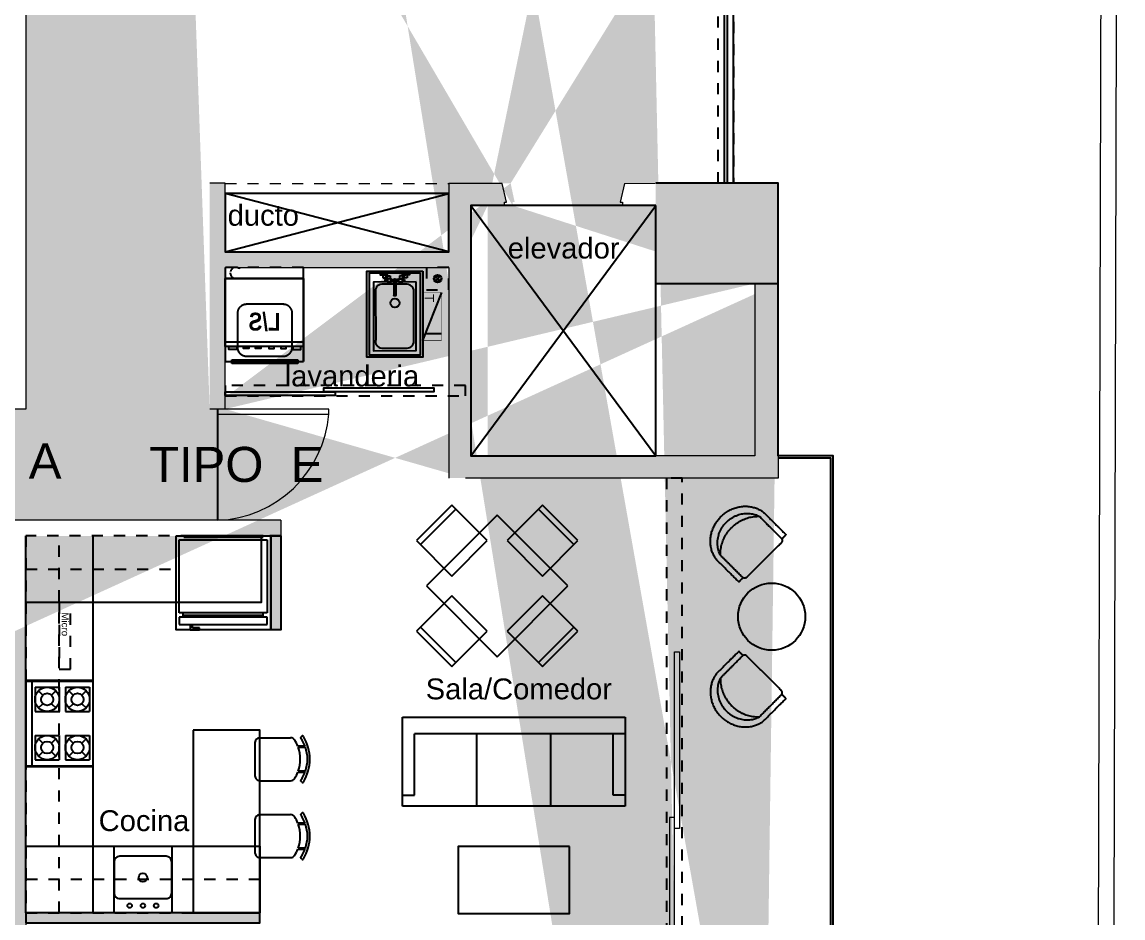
# Model space of a CAD drawing. Header units: metres. Extents: x -598 to 357, y -242 to 574.
# Drawn here: x -199.47 to -189.58, y 285.27 to 293.33 of the extents above; entities that cross this region are included whole.
import ezdxf

# ---------------------------------------------------------------- set-up
doc = ezdxf.new("R2010")
doc.units = ezdxf.units.M
for name, pattern in [('APTOS_SPZ_MCH_N2 MUNI$0$HIDDEN2', [0.1875, 0.125, -0.0625]), ('xref_Nivel PB$0$xref_Nivel PB$0$HIDDEN2', [0.1875, 0.125, -0.0625]), ('xref_Nivel TIPICO$0$HIDDEN2', [0.1875, 0.125, -0.0625])]:
    doc.linetypes.add(name, pattern=pattern)
for name, color, linetype in [('APTOS_SPZ_MCH_N2 MUNI$0$Dintel Puertas', 8, 'Continuous'), ('APTOS_SPZ_MCH_N2 MUNI$0$DUCTOS', 1, 'Continuous'), ('APTOS_SPZ_MCH_N2 MUNI$0$Muebles', 1, 'Continuous'), ('APTOS_SPZ_MCH_N2 MUNI$0$PUERTAS', 8, 'Continuous'), ('T-texto', 8, 'Continuous'), ('xref_Nivel PB$0$B-baranda', 2, 'Continuous'), ('xref_Nivel PB$0$D-dintel mamposteria', 1, 'Continuous'), ('xref_Nivel PB$0$V-vidrio', 1, 'Continuous'), ('xref_Nivel TIPICO$0$C-cocinas', 1, 'Continuous'), ('xref_Nivel TIPICO$0$D-dintel mamposteria', 1, 'Continuous'), ('xref_Nivel TIPICO$0$H-hatch mamposteria', 8, 'Continuous'), ('xref_Nivel TIPICO$0$H-hatch tablayeso', 9, 'Continuous'), ('xref_Nivel TIPICO$0$M-lavadora secadora', 1, 'Continuous'), ('xref_Nivel TIPICO$0$M-lavatrastos', 1, 'Continuous'), ('xref_Nivel TIPICO$0$M-muebles', 1, 'Continuous'), ('xref_Nivel TIPICO$0$M-muro tablayeso', 4, 'Continuous'), ('xref_Nivel TIPICO$0$M-pila', 1, 'Continuous'), ('xref_Nivel TIPICO$0$M-refri', 1, 'Continuous'), ('xref_Nivel TIPICO$0$R-reposadera', 1, 'Continuous'), ('xref_Nivel TIPICO$0$T-tablero electrico', 42, 'Continuous')]:
    doc.layers.add(name, color=color, linetype=linetype)
for name, color, linetype, lineweight in [('Muro Mamspoteria', 5, 'Continuous', 9), ('xref_Nivel TIPICO$0$D-dintel tablayeso', 8, 'Continuous', 18), ('xref_Nivel TIPICO$0$P-puerta', 1, 'Continuous', 18)]:
    doc.layers.add(name, color=color, linetype=linetype, lineweight=lineweight)
doc.styles.get("Standard").update_dxf_attribs({"font": 'arial.ttf'})
doc.styles.add('xref_Nivel TIPICO$0$Arial (bold)', font='arialbd.ttf', dxfattribs={"height": 0.048848})
doc.styles.add('xref_Nivel TIPICO$0$Standard', font='arial.ttf')

# ---------------------------------------------------------------- blocks, each defined once
blk = doc.blocks.new('xref_Nivel TIPICO$0$P_REFRI')
at = {"layer": 'xref_Nivel TIPICO$0$M-refri'}
for p, q in [((-0.3562, 0), (0.3562, 0)), ((0.3985, -0.0343), (-0.3912, -0.0343)), ((-0.3912, -0.0343), (-0.3912, -0.6924)), ((-0.3562, -0.0132), (0.3562, -0.0132)), ((0.3985, -0.6924), (0.3985, -0.0343)), ((-0.3912, -0.6924), (0.3985, -0.6924)), ((-0.3563, -0.7319), (-0.3563, -0.6924)), ((0.3636, -0.7319), (0.3636, -0.6924)), ((-0.3912, -0.7319), (0.3985, -0.7319)), ((-0.3912, -0.7977), (-0.3912, -0.7319)), ((0.3636, -0.7121), (-0.3563, -0.7121)), ((0.3985, -0.7319), (0.3985, -0.7977)), ((0.3985, -0.7977), (-0.3912, -0.7977)), ((0.2177, -0.8453), (0.2177, -0.828)), ((0.2177, -0.828), (0.2795, -0.828)), ((0.3018, -0.8453), (0.2177, -0.8453)), ((0.2795, -0.828), (0.2795, -0.7977)), ((0.3018, -0.7977), (0.3018, -0.8453))]:
    blk.add_line(p, q, dxfattribs=at)
at = {"layer": 'xref_Nivel TIPICO$0$M-refri', "color": 8, "linetype": 'Continuous'}
blk.add_lwpolyline([(0.425, 0), (-0.425, 0), (-0.425, -0.8453), (0.425, -0.8453)], close=True, dxfattribs=at)
blk = doc.blocks.new('xref_Nivel TIPICO$0$MUKO02PL')
at = {"layer": 'xref_Nivel TIPICO$0$C-cocinas', "linetype": 'ByBlock'}
for p, q in [((0.38, 0), (-0.38, 0)), ((-0.38, 0), (-0.38, -0.6)), ((0.38, 0), (0.38, -0.6)), ((0.38, -0.0545), (-0.38, -0.0545)), ((-0.1073, -0.0818), (-0.3255, -0.0818)), ((-0.3255, -0.0818), (-0.3255, -0.3)), ((-0.1073, -0.0818), (-0.1073, -0.3)), ((0.1073, -0.0818), (0.1073, -0.3)), ((0.3255, -0.0818), (0.1073, -0.0818)), ((0.3255, -0.0818), (0.3255, -0.3)), ((-0.2935, -0.1138), (-0.2549, -0.1523)), ((-0.1392, -0.1138), (-0.1778, -0.1523)), ((0.1392, -0.1138), (0.1778, -0.1523)), ((0.2935, -0.1138), (0.2549, -0.1523)), ((-0.2549, -0.2295), (-0.2935, -0.268)), ((-0.1778, -0.2295), (-0.1392, -0.268)), ((0.1778, -0.2295), (0.1392, -0.268)), ((0.2549, -0.2295), (0.2935, -0.268)), ((-0.1073, -0.3), (-0.3255, -0.3)), ((-0.3255, -0.3545), (-0.3255, -0.5727)), ((-0.1073, -0.3545), (-0.3255, -0.3545)), ((-0.2935, -0.3865), (-0.2549, -0.4251)), ((-0.1392, -0.3865), (-0.1778, -0.4251)), ((-0.1073, -0.3545), (-0.1073, -0.5727)), ((0.3255, -0.3), (0.1073, -0.3)), ((0.1073, -0.3545), (0.1073, -0.5727)), ((0.3255, -0.3545), (0.1073, -0.3545)), ((0.1392, -0.3865), (0.1778, -0.4251)), ((0.2935, -0.3865), (0.2549, -0.4251)), ((0.3255, -0.3545), (0.3255, -0.5727)), ((-0.1073, -0.5727), (-0.3255, -0.5727)), ((-0.2549, -0.5022), (-0.2935, -0.5408)), ((-0.1778, -0.5022), (-0.1392, -0.5408)), ((0.3255, -0.5727), (0.1073, -0.5727)), ((0.1778, -0.5022), (0.1392, -0.5408)), ((0.2549, -0.5022), (0.2935, -0.5408)), ((0.38, -0.6), (-0.38, -0.6))]:
    blk.add_line(p, q, dxfattribs=at)
at = {"layer": 'xref_Nivel TIPICO$0$C-cocinas', "color": 8, "linetype": 'ByBlock'}
blk.add_lwpolyline([(-0.39, 0), (0.39, 0), (0.39, -0.6), (-0.39, -0.6)], close=True, dxfattribs=at)
at = {"layer": 'xref_Nivel TIPICO$0$C-cocinas', "linetype": 'ByBlock'}
for centre, radius in [((-0.2164, -0.1909), 0.1091), ((0.2164, -0.1909), 0.1091), ((-0.2164, -0.1909), 0.0545), ((0.2164, -0.1909), 0.0545), ((-0.2164, -0.4636), 0.1091), ((0.2164, -0.4636), 0.1091), ((-0.2164, -0.4636), 0.0545), ((0.2164, -0.4636), 0.0545)]:
    blk.add_circle(centre, radius, dxfattribs=at)
blk = doc.blocks.new('xref_Nivel TIPICO$0$SINK')
at = {"layer": 'xref_Nivel TIPICO$0$M-lavatrastos', "color": 8}
blk.add_lwpolyline([(-0.4518, 0), (0.0654, 0), (0.0654, -0.6), (-0.4518, -0.6)], close=True, dxfattribs=at)
at = {"layer": 'xref_Nivel TIPICO$0$M-lavatrastos'}
blk.add_lwpolyline([(0.0654, -0.1778, 0.414214), (0.0146, -0.127), (-0.401, -0.127, 0.414214), (-0.4518, -0.1778), (-0.4518, -0.4572, 0.414214), (-0.401, -0.508), (0.0146, -0.508, 0.414214), (0.0654, -0.4572)], format="xyb", close=True, dxfattribs=at)
for centre, radius in [((-0.3121, -0.0635), 0.0201), ((-0.1932, -0.0635), 0.0201), ((-0.0743, -0.0635), 0.0201), ((-0.1932, -0.3175), 0.0381)]:
    blk.add_circle(centre, radius, dxfattribs=at)
blk = doc.blocks.new('xref_Nivel TIPICO$0$GRIFO_MOPSKIN')
for p, q in [((0.01, 0.0845), (0.0325, 0.0845)), ((0.0325, 0.0845), (0.0325, 0.047)), ((0.01, 0.0695), (0.0175, 0.0695)), ((0.0175, 0.0695), (0.0175, 0.032)), ((0.0175, 0.032), (0.0375, 0.032)), ((0.0325, 0.047), (0.0375, 0.047)), ((0.0504, 0.0075), (0.1504, 0.0075)), ((0.01, -0.07), (0.0175, -0.07)), ((0.0175, -0.07), (0.0175, -0.0325)), ((0.0175, -0.0325), (0.0375, -0.0325)), ((0.0325, -0.085), (0.0325, -0.0475)), ((0.0325, -0.0475), (0.0375, -0.0475)), ((0.0504, -0.0075), (0.1504, -0.0075)), ((0.01, -0.085), (0.0325, -0.085))]:
    blk.add_line(p, q)
for points in [[(0, 0.102), (0.01, 0.102), (0.01, 0.052), (0, 0.052)], [(0.0375, 0.052), (0.0625, 0.052), (0.0625, 0.027), (0.0375, 0.027)], [(0.0425, 0.052), (0.0575, 0.052), (0.0575, 0.067), (0.0425, 0.067)], [(0.0429, 0.0125), (0.0579, 0.0125), (0.0579, 0.0275), (0.0429, 0.0275)], [(0, -0.1025), (0.01, -0.1025), (0.01, -0.0525), (0, -0.0525)], [(0.0375, -0.0525), (0.0625, -0.0525), (0.0625, -0.0275), (0.0375, -0.0275)], [(0.0425, -0.0125), (0.0575, -0.0125), (0.0575, -0.0275), (0.0425, -0.0275)], [(0.0425, -0.0675), (0.0575, -0.0675), (0.0575, -0.0525), (0.0425, -0.0525)]]:
    blk.add_lwpolyline(points, close=True)
blk.add_circle((0.05, 0.0395), 0.0125)
for centre, radius, start, end in [((0.0504, 0), 0.0125, 36.8699, 323.1301), ((0.0504, 0), 0.0075, 90, 270), ((0.1504, 0), 0.0075, 270, 90)]:
    blk.add_arc(centre, radius, start, end)
blk = doc.blocks.new('xref_Nivel TIPICO$0$PILA')
at = {"layer": 'xref_Nivel TIPICO$0$M-pila'}
for points in [[(0, 0.25), (0.7745, 0.25), (0.7745, -0.2525), (0, -0.2525)], [(0.0206, 0.2294), (0.0206, -0.2319), (0.7539, -0.2319), (0.7539, 0.2294)], [(0.0206, 0.2294), (0.0206, -0.2319), (0.7539, -0.2319), (0.7539, 0.2294)], [(0.0981, 0.1906), (0.0998, -0.1931), (0.7169, -0.1931), (0.7151, 0.1906)]]:
    blk.add_lwpolyline(points, close=True, dxfattribs=at)
blk.add_lwpolyline([(0.6932, -0.1178), (0.6932, 0.1097, 0.462552), (0.6157, 0.17), (0.196, 0.1698, 0.461917), (0.1186, 0.1095), (0.1186, -0.118, 0.478059), (0.1962, -0.1729), (0.6159, -0.1727, 0.47745)], format="xyb", close=True, dxfattribs=at)
blk.add_circle((0.2869, 0), 0.0403, dxfattribs=at)
at = {"layer": 'xref_Nivel TIPICO$0$M-pila', "xscale": -1.290849937925769, "yscale": 1.290849937925769, "zscale": 1.290849937925769, "rotation": 180}
blk.add_blockref('xref_Nivel TIPICO$0$GRIFO_MOPSKIN', (0.0206, 0), dxfattribs=at)
blk = doc.blocks.new('xref_Nivel TIPICO$0$LAVADORA SECADORA')
at = {"linetype": 'xref_Nivel TIPICO$0$HIDDEN2', "ltscale": 0.1}
blk.add_lwpolyline([(-0.1, 0.702), (0, 0.702), (0, 0), (-0.1, 0)], close=True, dxfattribs=at)
blk.add_circle((-0.0511, 0.607), 0.05, dxfattribs=at)
at = {"layer": 'xref_Nivel TIPICO$0$M-lavadora secadora'}
for p, q in [((0, 0), (0, 0.702)), ((0, 0.702), (0.7443, 0.702)), ((0, 0), (0, 0.702)), ((0.7443, 0.702), (0.7443, 0)), ((0.7311, 0.642), (0.7311, 0.05)), ((0.763, 0.642), (0.7311, 0.642)), ((0.763, 0.05), (0.763, 0.642)), ((0.0933, 0), (0, 0)), ((0, 0), (0.7443, 0)), ((0, 0), (0.0933, 0)), ((0.7443, 0), (0, 0)), ((0.7311, 0.05), (0.763, 0.05))]:
    blk.add_line(p, q, dxfattribs=at)
for points in [[(0, 0), (0.61, 0), (0.61, 0.702), (0, 0.702)], [(0.61, 0), (0.61, 0.702), (0.5682, 0.702), (0.5682, 0)], [(0.61, 0.6687), (0.61, 0.5985), (0.6383, 0.5985), (0.6383, 0.6687)], [(0.61, 0.5369), (0.61, 0.4905), (0.6287, 0.4905), (0.6287, 0.5369)], [(0.61, 0.4291), (0.61, 0.3827), (0.6287, 0.3827), (0.6287, 0.4291)], [(0.61, 0.2629), (0.61, 0.3093), (0.6287, 0.3093), (0.6287, 0.2629)], [(0.61, 0.1551), (0.61, 0.2015), (0.6287, 0.2015), (0.6287, 0.1551)], [(0.61, 0.0233), (0.61, 0.0935), (0.6383, 0.0935), (0.6383, 0.0233)]]:
    blk.add_lwpolyline(points, close=True, dxfattribs=at)
for points, knots in [([(0.231, 0.5087), (0.231, 0.531), (0.2518, 0.5697), (0.2879, 0.592), (0.3087, 0.592), (0.4594, 0.592), (0.61, 0.592)], [0, 0, 0, 1, 2, 3, 3, 3.968121, 3.968121, 3.968121]), ([(0.61, 0.1), (0.4594, 0.1), (0.3087, 0.1), (0.2879, 0.1), (0.2518, 0.1223), (0.231, 0.161), (0.231, 0.1833), (0.231, 0.35), (0.231, 0.5087)], [11.031879, 11.031879, 11.031879, 12, 12, 13, 14, 15, 15, 16, 16, 16]), ([(0.61, 0.592), (0.615, 0.592), (0.6199, 0.592), (0.6408, 0.592), (0.6768, 0.5697), (0.6977, 0.531), (0.6977, 0.5087), (0.6977, 0.35), (0.6977, 0.1833), (0.6977, 0.161), (0.6768, 0.1223), (0.6408, 0.1), (0.6199, 0.1), (0.615, 0.1), (0.61, 0.1)], [3.968121, 3.968121, 3.968121, 4, 4, 5, 6, 7, 7, 8, 8, 9, 10, 11, 11, 11.031879, 11.031879, 11.031879])]:
    blk.add_open_spline(points, degree=2, knots=knots, dxfattribs=at)
at = {"layer": 'xref_Nivel TIPICO$0$M-lavadora secadora', "style": 'xref_Nivel TIPICO$0$Arial (bold)', "oblique": 0.17172, "width": 0.818119}
blk.add_text('L/S', height=0.16054, rotation=90.51925, dxfattribs=at).set_placement((0.469, 0.2069))
blk = doc.blocks.new('xref_Nivel TIPICO$0$TABLERO ELECTRICO')
at = {"layer": 'xref_Nivel TIPICO$0$T-tablero electrico', "transparency": 33554495}
h = blk.add_hatch(dxfattribs=at)
h.set_pattern_fill('ANGLE', color=256)
h.set_pattern_definition([(0, (-44.7575, -52.983), (0, 6.985), [5.08, -1.905]), (90, (-44.7575, -52.983), (-6.985, 4e-16), [5.08, -1.905])])
h.paths.add_polyline_path([(0, 0), (0.4306, 0.171), (0, 0.171)])
at = {"layer": 'xref_Nivel TIPICO$0$T-tablero electrico', "const_width": 0.005}
blk.add_lwpolyline([(0, 0.171), (0.4306, 0.171), (0.4306, 0), (0, 0)], close=True, dxfattribs=at)
at = {"layer": 'xref_Nivel TIPICO$0$T-tablero electrico'}
blk.add_lwpolyline([(0.4306, 0.171), (0, 0)], dxfattribs=at)
at = {"layer": 'xref_Nivel TIPICO$0$T-tablero electrico', "insert": (0.3433, 0.1037), "char_height": 0.0853, "attachment_point": 1, "style": 'xref_Nivel TIPICO$0$Standard'}
blk.add_mtext_dynamic_manual_height_columns('T', width=0.001776, gutter_width=0.4264, heights=[0], dxfattribs=at)
blk = doc.blocks.new('xref_Nivel TIPICO$0$Reposadera')
at = {"layer": 'Defpoints'}
for p, q in [((0.0246, 0.0246), (-0.0246, -0.0246)), ((0.0246, -0.0246), (-0.0246, 0.0246))]:
    blk.add_line(p, q, dxfattribs=at)
at = {"layer": 'xref_Nivel TIPICO$0$R-reposadera', "color": 9, "linetype": 'xref_Nivel TIPICO$0$HIDDEN2', "ltscale": 0.07}
blk.add_lwpolyline([(0.1, -0.1), (0.1, 0.1), (-0.1, 0.1), (-0.1, -0.1)], close=True, dxfattribs=at)
at = {"layer": 'xref_Nivel TIPICO$0$R-reposadera'}
blk.add_circle((0, 0), 0.0347, dxfattribs=at)
at = {"layer": 'xref_Nivel TIPICO$0$R-reposadera', "linetype": 'xref_Nivel TIPICO$0$HIDDEN2'}
blk.add_circle((0, 0), 0.025, dxfattribs=at)
blk = doc.blocks.new('*U236')
at = {"layer": 'xref_Nivel PB$0$D-dintel mamposteria', "linetype": 'xref_Nivel PB$0$xref_Nivel PB$0$HIDDEN2', "ltscale": 0.5}
blk.add_lwpolyline([(0.14, 0), (0, 0), (0, 1.8504), (0.14, 1.8504)], close=True, dxfattribs=at)
blk = doc.blocks.new('*U285')
at = {"layer": 'xref_Nivel TIPICO$0$H-hatch tablayeso', "transparency": 33554559}
h = blk.add_hatch(color=256, dxfattribs=at)
h.dxf.hatch_style = 1
h.paths.add_polyline_path([(0, 90), (0, 0), (2103.3, 0), (2103.3, 90)])
at = {"layer": 'xref_Nivel TIPICO$0$M-muro tablayeso'}
blk.add_lwpolyline([(2103.3, 0), (0, 0), (0, 90), (2103.3, 90), (2103.3, 0)], dxfattribs=at)
blk = doc.blocks.new('xref_Nivel TIPICO$0$P-90')
at = {"layer": 'Defpoints', "color": 8, "true_color": 0x808080}
blk.add_lwpolyline([(0, 0), (0.9, 0)], dxfattribs=at)
at = {"layer": 'xref_Nivel TIPICO$0$P-puerta'}
for p, q in [((0.0404, 0.9), (0, 0.9)), ((0, 0.9), (0, 0)), ((0.0404, 0), (0.0404, 0.9)), ((0, 0), (0.0404, 0))]:
    blk.add_line(p, q, dxfattribs=at)
at = {"layer": 'xref_Nivel TIPICO$0$P-puerta', "color": 8, "true_color": 0x808080}
blk.add_arc((-0.0344, -0.032), 0.935, 1.95991, 85.40688, dxfattribs=at)
blk = doc.blocks.new('*U263')
at = {"layer": 'xref_Nivel TIPICO$0$H-hatch tablayeso', "transparency": 33554559}
h = blk.add_hatch(color=256, dxfattribs=at)
h.dxf.hatch_style = 1
h.paths.add_polyline_path([(0, 90), (0, 0), (845.3, 0), (845.3, 90)])
at = {"layer": 'xref_Nivel TIPICO$0$M-muro tablayeso'}
blk.add_lwpolyline([(845.3, 0), (0, 0), (0, 90), (845.3, 90), (845.3, 0)], dxfattribs=at)
blk = doc.blocks.new('xref_Nivel TIPICO$0$SILLONES')
at = {"layer": 'xref_Nivel TIPICO$0$M-muebles'}
for p, q in [((-1.0524, 0.524), (-1.0524, -0.276)), ((0.9476, -0.276), (0.9476, 0.524)), ((-0.9458, -0.176), (-0.9458, 0.374)), ((-0.3858, -0.276), (-0.3858, 0.374)), ((0.2809, -0.276), (0.2809, 0.374)), ((0.8409, -0.176), (0.8409, 0.374)), ((-1.0524, -0.176), (-0.9458, -0.176)), ((0.9476, -0.176), (0.8409, -0.176)), ((-1.0524, -0.276), (0.9476, -0.276))]:
    blk.add_line(p, q, dxfattribs=at)
for points in [[(0.9476, 0.524), (-1.0524, 0.524)], [(-1.0458, 0.374), (0.8409, 0.374)]]:
    blk.add_lwpolyline(points, dxfattribs=at)
blk = doc.blocks.new('silla')
at = {"layer": 'APTOS_SPZ_MCH_N2 MUNI$0$Muebles'}
for points, weights, knots in [([(-124.4123, 276.4645), (-124.3069, 276.5613), (-124.3069, 276.7116), (-124.3069, 276.8619), (-124.4123, 276.9586), (-124.5521, 276.9586), (-124.6919, 276.9586), (-124.7033, 276.9586), (-124.7113, 276.9498), (-124.7194, 276.941), (-124.7194, 276.9286), (-124.7194, 276.7116), (-124.7194, 276.4945), (-124.7194, 276.4645), (-124.6919, 276.4645), (-124.5521, 276.4645), (-124.4123, 276.4645), (-124.2394, 276.516), (-124.2394, 276.7116), (-124.2394, 276.9072), (-124.4123, 276.9586)], [1, 0.906586410907, 1, 0.906586410907, 1, 1, 1, 0.923879532511, 1, 0.923879532511, 1, 1, 1, 0.707106781189, 1, 1, 1, 0.794674166831, 1, 0.794674166831, 1], [0, 0, 0, 0.871345, 0.871345, 1.74269, 1.74269, 2.74269, 2.74269, 3.528088, 3.528088, 4.313487, 4.313487, 5.313487, 5.313487, 6.884283, 6.884283, 7.884283, 7.884283, 9.188934, 9.188934, 10.493586, 10.493586, 10.493586]), ([(-124.698, 276.465), (-124.698, 276.4383), (-124.698, 276.4116), (-124.5567, 276.4116), (-124.4153, 276.4116), (-124.1708, 276.4416), (-124.1694, 276.7101), (-124.1681, 276.9786), (-124.4123, 277.0115), (-124.5552, 277.0115), (-124.698, 277.0115), (-124.698, 276.9851), (-124.698, 276.9586)], [1, 1, 1, 1, 1, 0.747428878724, 1, 0.747428878724, 1, 1, 1, 1, 1], [0, 0, 0, 1, 1, 2, 2, 3.453226, 3.453226, 4.906452, 4.906452, 5.906452, 5.906452, 6.906452, 6.906452, 6.906452])]:
    blk.add_rational_spline(points, weights, degree=2, knots=knots, dxfattribs=at)
blk = doc.blocks.new('*U288')
at = {"layer": 'xref_Nivel TIPICO$0$D-dintel mamposteria', "linetype": 'xref_Nivel TIPICO$0$HIDDEN2', "ltscale": 0.5}
blk.add_lwpolyline([(0.14, 0), (0, 0), (0, 4.638), (0.14, 4.638)], close=True, dxfattribs=at)
blk = doc.blocks.new('*U293')
at = {"layer": 'APTOS_SPZ_MCH_N2 MUNI$0$Dintel Puertas', "linetype": 'APTOS_SPZ_MCH_N2 MUNI$0$HIDDEN2', "ltscale": 0.5}
blk.add_lwpolyline([(0.09, 0), (0, 0), (0, 2.1582), (0.09, 2.1582)], close=True, dxfattribs=at)
blk = doc.blocks.new('xref_Nivel TIPICO$0$mesa de 4')
at = {"layer": 'xref_Nivel TIPICO$0$M-muebles'}
for p, q in [((-0.2344, 0.7015), (-0.5526, 0.3833)), ((0.0838, 0.3833), (-0.2344, 0.7015)), ((0.5788, 0.7015), (0.2606, 0.3833)), ((0.897, 0.3833), (0.5788, 0.7015)), ((-0.199, 0.6661), (-0.5172, 0.3479)), ((0.1722, 0.6131), (-0.4642, -0.0233)), ((0.8086, -0.0233), (0.1722, 0.6131)), ((0.8616, 0.3479), (0.5434, 0.6661)), ((-0.5526, 0.3833), (-0.2344, 0.0651)), ((-0.2344, 0.0651), (0.0838, 0.3833)), ((0.2606, 0.3833), (0.5788, 0.0651)), ((0.5788, 0.0651), (0.897, 0.3833)), ((-0.4642, -0.0233), (0.1722, -0.6597)), ((0.1722, -0.6597), (0.8086, -0.0233)), ((-0.2344, -0.1117), (-0.5526, -0.4299)), ((0.0838, -0.4299), (-0.2344, -0.1117)), ((0.5788, -0.1117), (0.2606, -0.4299)), ((0.897, -0.4299), (0.5788, -0.1117)), ((-0.199, -0.7127), (-0.5172, -0.3945)), ((0.8616, -0.3945), (0.5434, -0.7127)), ((-0.5526, -0.4299), (-0.2344, -0.7481)), ((-0.2344, -0.7481), (0.0838, -0.4299)), ((0.2606, -0.4299), (0.5788, -0.7481)), ((0.5788, -0.7481), (0.897, -0.4299))]:
    blk.add_line(p, q, dxfattribs=at)
blk = doc.blocks.new('APTOS_SPZ_MCH_N2 MUNI$0$SILLA-01')
at = {"layer": 'APTOS_SPZ_MCH_N2 MUNI$0$Muebles'}
for p, q in [((-0.2069, -0.0719), (-0.1982, -0.0806)), ((-0.1158, -0.043), (-0.1158, -0.1074)), ((-0.1072, -0.1042), (-0.1072, -0.0398)), ((0.1072, -0.0398), (0.1072, -0.1042)), ((0.1158, -0.1074), (0.1158, -0.043)), ((0.2069, -0.0719), (0.1982, -0.0806)), ((-0.193, -0.4504), (-0.193, -0.1726)), ((0.193, -0.4504), (0.193, -0.1726)), ((-0.1501, -0.4933), (0.1501, -0.4933))]:
    blk.add_line(p, q, dxfattribs=at)
for centre, radius, start, end in [((0, -0.3896), 0.3896, 58.18791, 121.81209), ((-0.2009, -0.0658), 0.00858, 121.81209, 225), ((-0.1922, -0.0745), 0.00858, 225, 305.57699), ((0, -0.3432), 0.3217, 111.1002, 125.57699), ((0, -0.3432), 0.3217, 70.52878, 109.47122), ((0, -0.4075), 0.3217, 70.52878, 109.47122), ((0, -0.3432), 0.3217, 54.42301, 68.8998), ((0.1922, -0.0745), 0.00858, 234.42301, 315), ((0.2009, -0.0658), 0.00858, 315, 58.18791), ((-0.1501, -0.1726), 0.0429, 122.57897, 180), ((0, -0.4075), 0.3217, 111.1002, 122.57897), ((0, -0.4075), 0.3217, 57.42103, 68.8998), ((0.1501, -0.1726), 0.0429, 0, 57.42103), ((-0.1501, -0.4504), 0.0429, 180, 270), ((0.1501, -0.4504), 0.0429, 270, 0)]:
    blk.add_arc(centre, radius, start, end, dxfattribs=at)
blk = doc.blocks.new('*U353')
at = {"layer": 'xref_Nivel TIPICO$0$D-dintel tablayeso', "linetype": 'xref_Nivel TIPICO$0$HIDDEN2', "ltscale": 0.2}
blk.add_lwpolyline([(0.09, 0), (0, 0), (0, 2.0085), (0.09, 2.0085)], close=True, dxfattribs=at)

msp = doc.modelspace()

# ---------------------------------------------------------------- hatches: boundary and pattern name
at = {"true_color": 0x939598}
h = msp.add_hatch(color=252, dxfattribs=at)
h.dxf.hatch_style = 1
h.paths.add_polyline_path([(-192.6788, 291.8773), (-193.7788, 291.8773), (-193.7788, 290.9773), (-192.6788, 290.9773)])
at = {"layer": 'xref_Nivel TIPICO$0$H-hatch mamposteria', "transparency": 33554585}
h = msp.add_hatch(color=256, dxfattribs=at)
h.dxf.hatch_style = 1
h.paths.add_polyline_path([(-193.8209, 300.2671), (-193.6809, 300.2671), (-193.6809, 301.9532), (-193.8209, 301.9532)], flags=17)
h.paths.add_polyline_path([(-192.6785, 304.9192), (-192.6788, 307.7882), (-192.8188, 307.7882), (-192.8185, 304.9192)], flags=17)
h.paths.add_polyline_path([(-196.4356, 277.4537), (-196.4356, 277.3137), (-194.2387, 277.3137), (-194.2387, 277.4537)])
h.paths.add_polyline_path([(-193.7788, 291.8773), (-193.7788, 291.6773), (-194.0782, 291.6764), (-194.0782, 291.7068), (-194.0982, 291.7076), (-194.0603, 291.8764)], flags=17)
h.paths.add_polyline_path([(-201.5387, 299.3882), (-201.5387, 299.5282), (-206.5387, 299.5282), (-206.5387, 299.3882)], flags=17)
h.paths.add_polyline_path([(-200.6387, 299.5282), (-200.6387, 299.3882), (-199.5787, 299.3882), (-199.5787, 295.7759), (-199.4387, 295.7759), (-199.4387, 300.2882), (-199.5787, 300.2882), (-199.5787, 299.5282)], flags=17)
h.paths.add_polyline_path([(-207.2787, 303.289), (-207.1387, 303.289), (-207.1387, 302.6038), (-207.2787, 302.6038)])
h.paths.add_polyline_path([(-207.1387, 303.889), (-207.2787, 303.889), (-207.2787, 308.8282), (-206.5387, 308.8282), (-206.5387, 308.6882), (-207.1387, 308.6882)])
h.paths.add_polyline_path([(-198.4448, 308.2982), (-198.4448, 308.4382), (-193.8788, 308.4382), (-193.8788, 308.2982)], flags=17)
h.paths.add_polyline_path([(-204.1337, 308.6882), (-204.1337, 308.8282), (-203.6587, 308.8282), (-203.6587, 308.6882)])
h.paths.add_polyline_path([(-207.2787, 300.2882), (-207.1387, 300.2882), (-207.1387, 299.3882), (-207.2787, 299.3882)])
h.paths.add_polyline_path([(-207.1387, 285.3896), (-207.2787, 285.3896), (-207.2787, 286.9226), (-206.0637, 286.9226), (-206.0637, 286.7826), (-207.1387, 286.7826)])
h.paths.add_polyline_path([(-207.1387, 280.3359), (-207.2787, 280.3359), (-207.2787, 282.4896), (-207.1387, 282.4896)])
h.paths.add_polyline_path([(-192.6834, 284.5896), (-192.8191, 284.5896), (-192.8191, 282.9377), (-192.6825, 282.9377)], flags=17)
h.paths.add_polyline_path([(-201.5387, 279.1221), (-201.6787, 279.1221), (-201.6787, 278.0136), (-203.0387, 278.0136), (-203.0387, 277.8736), (-201.6787, 277.8736), (-201.6787, 276.4656), (-201.1587, 276.4656), (-201.1587, 276.6056), (-201.5387, 276.6056)])
h.paths.add_polyline_path([(-197.1472, 288.8482), (-197.1472, 288.7082), (-199.4387, 288.7082), (-199.4387, 276.4656), (-199.9587, 276.4656), (-199.9587, 276.6056), (-199.5787, 276.6056), (-199.5787, 288.8482)])
h.paths.add_polyline_path([(-206.5387, 278.0136), (-206.5387, 277.8736), (-207.2787, 277.8736), (-207.2787, 279.3359), (-207.1387, 279.3359), (-207.1387, 278.0136)])
h.paths.add_polyline_path([(-207.2787, 284.3896), (-207.2777, 283.4896), (-207.1377, 283.4896), (-207.1387, 284.3896)])
h.paths.add_polyline_path([(-207.1387, 293.8296), (-207.2787, 293.8296), (-207.2787, 292.6773), (-207.1387, 292.6773)], flags=17)
h.paths.add_polyline_path([(-207.2787, 296.3626), (-205.745, 296.3626), (-205.745, 296.2226), (-207.1387, 296.2226), (-207.1377, 294.8296), (-207.2777, 294.8296)])
edge = h.paths.add_edge_path()
edge.add_line((-192.6783, 304.3442), (-192.8188, 304.3442))
edge.add_line((-192.8188, 304.3442), (-192.8188, 303.9932))
edge.add_line((-192.8188, 303.9932), (-194.4817, 303.9932))
edge.add_line((-194.4817, 303.9932), (-194.4817, 303.8532))
edge.add_line((-194.4817, 303.8532), (-192.6788, 303.8532))
edge.add_line((-192.6788, 303.8532), (-192.6788, 304.3442))
edge.add_line((-207.2777, 284.3896), (-207.1377, 284.3896))
edge.add_line((-192.6788, 290.9773), (-192.6788, 289.2277))
edge.add_line((-192.6788, 289.2277), (-195.489, 289.2277))
edge.add_line((-197.6472, 289.8482), (-197.7872, 289.8482))
edge.add_line((-198.4448, 308.3002), (-198.4448, 308.4402))
edge.add_line((-193.4387, 277.3137), (-193.4387, 277.4537))
edge.add_line((-192.8191, 280.6668), (-192.6811, 280.6668))
edge.add_line((-192.8191, 281.2668), (-192.6815, 281.2668))
edge.add_line((-194.8918, 293.7277), (-195.489, 293.7277))
edge.add_line((-195.489, 293.7277), (-195.489, 296.0877))
edge.add_line((-195.489, 296.0877), (-197.7872, 296.0877))
edge.add_line((-197.7872, 296.0877), (-197.7872, 296.3277))
edge.add_line((-195.0642, 291.6773), (-195.0642, 291.7076))
edge.add_line((-195.0642, 291.7076), (-195.0462, 291.7076))
edge.add_line((-195.0462, 291.7076), (-195.0823, 291.8773))
edge.add_line((-193.8128, 293.9277), (-192.8864, 293.9277))
edge.add_line((-192.8864, 293.9277), (-192.8864, 296.0277))
edge.add_line((-192.8864, 296.0277), (-195.289, 296.0277))
edge.add_line((-195.289, 296.0277), (-195.289, 293.9277))
edge.add_line((-195.289, 293.9277), (-194.8737, 293.9277))
edge.add_line((-197.7872, 296.3277), (-197.6472, 296.3277))
edge.add_line((-197.6472, 296.3277), (-197.6472, 296.2277))
edge.add_line((-197.6472, 296.2277), (-192.6788, 296.2277))
edge.add_line((-192.6788, 296.2277), (-192.6788, 293.7277))
edge.add_line((-192.6788, 293.7277), (-193.795, 293.7277))
edge.add_line((-193.4387, 277.3137), (-193.4387, 277.4537))
edge.add_line((-193.4387, 277.4537), (-192.8191, 277.4537))
edge.add_line((-192.8191, 277.4537), (-192.8191, 280.6668))
edge.add_line((-192.6811, 280.6668), (-192.6791, 277.3137))
edge.add_line((-192.682, 281.2668), (-192.682, 282.1377))
edge.add_line((-192.682, 282.1377), (-192.8191, 282.1377))
edge.add_line((-192.6791, 277.3137), (-193.4387, 277.3137))
edge.add_line((-192.8191, 282.1377), (-192.8191, 281.2668))
edge.add_line((-192.6864, 290.9773), (-192.8864, 290.9773))
edge.add_line((-197.6472, 289.8482), (-197.6472, 291.1205))
edge.add_line((-197.6472, 291.1205), (-195.489, 291.1205))
edge.add_line((-195.489, 291.1205), (-195.489, 289.2277))
edge.add_line((-195.489, 291.2605), (-197.7872, 291.2605))
edge.add_line((-197.7872, 291.2605), (-197.7872, 289.8482))
edge.add_line((-195.0823, 291.8773), (-195.489, 291.8773))
edge.add_line((-195.489, 291.8773), (-195.489, 291.2605))
edge.add_line((-195.289, 291.6773), (-195.0642, 291.6773))
edge.add_line((-192.8864, 290.9773), (-192.8864, 289.4277))
edge.add_line((-192.8864, 289.4277), (-195.289, 289.4277))
edge.add_line((-195.289, 289.4277), (-195.289, 291.6773))
h.paths.add_polyline_path([(-202.5387, 308.6882), (-202.5387, 308.8282), (-203.0587, 308.8282), (-203.0587, 308.6882)])
h.paths.add_polyline_path([(-201.5387, 308.8282), (-201.5387, 308.6882), (-199.5787, 308.6882), (-199.5787, 301.2882), (-199.4387, 301.2882), (-199.4387, 308.2982), (-199.0448, 308.2982), (-199.0448, 308.4382), (-199.4387, 308.4382), (-199.4387, 308.8282)])
h.paths.add_polyline_path([(-207.2775, 290.9773), (-207.1376, 290.9773), (-207.1364, 291.8773), (-207.2764, 291.8773)], flags=17)
h.paths.add_polyline_path([(-207.2785, 290.0882), (-199.5787, 290.0882), (-199.5787, 294.7759), (-199.4387, 294.7759), (-199.4387, 289.8482), (-199.5787, 289.8482), (-199.5787, 289.9482), (-207.2787, 289.9482)])
h.paths.add_polyline_path([(-197.7872, 301.4282), (-198.3387, 301.4282), (-198.3387, 301.2882), (-197.7872, 301.2882), (-197.7872, 297.3277), (-197.6472, 297.3277), (-197.6472, 300.9846), (-194.7209, 300.9846), (-194.7209, 301.1246), (-197.6472, 301.1246), (-197.6472, 305.2952), (-196.8109, 305.2952), (-196.8109, 305.4352), (-198.3387, 305.4352), (-198.3387, 305.2952), (-197.7872, 305.2952)], flags=17)
h = msp.add_hatch(color=256, dxfattribs=at)
h.dxf.hatch_style = 1
h.paths.add_polyline_path([(-192.6811, 280.6668), (-192.8191, 280.6668), (-192.8191, 277.4537), (-193.4387, 277.4537), (-193.4387, 277.3137), (-192.6791, 277.3137)])
h.paths.add_polyline_path([(-192.682, 282.1377), (-192.8191, 282.1377), (-192.8191, 281.2668), (-192.682, 281.2668)])
h.paths.add_polyline_path([(-197.6472, 291.2605), (-197.6472, 291.8773), (-197.7872, 291.8773), (-197.7872, 291.2605), (-197.7872, 289.8482), (-197.6472, 289.8482), (-197.6472, 291.1205), (-195.6387, 291.1205), (-195.6387, 289.2277), (-192.6788, 289.2277), (-192.6788, 290.9773), (-192.8864, 290.9773), (-192.8864, 289.4277), (-195.4387, 289.4277), (-195.4387, 291.6773), (-195.139, 291.6773), (-195.139, 291.7076), (-195.1212, 291.7076), (-195.1571, 291.8764), (-195.6387, 291.8773), (-195.6387, 291.2605)])

# ---------------------------------------------------------------- linework, layer by layer
at = {"color": 6}
for points in [[(-192.6788, 291.8773), (-193.7788, 291.8773)], [(-193.7788, 290.9773), (-192.6788, 290.9773)]]:
    msp.add_lwpolyline(points, dxfattribs=at)
at = {"layer": 'APTOS_SPZ_MCH_N2 MUNI$0$DUCTOS'}
for points in [[(-196.3356, 277.3137), (-192.6791, 277.3137), (-192.681, 283.7395), (-192.1853, 283.7398), (-192.1834, 289.4277), (-192.6788, 289.4277), (-192.6788, 291.8773), (-193.0788, 291.8773), (-193.0788, 293.7277), (-192.6788, 293.7277), (-192.6788, 308.6882), (-193.8788, 308.6882), (-193.8788, 308.4382), (-199.4387, 308.4382), (-199.4387, 308.8282), (-207.2787, 308.8282), (-207.2787, 276.4656), (-196.3356, 276.4656), (-196.3356, 277.3137)], [(-195.6387, 291.2605), (-197.6472, 291.7864)], [(-197.6472, 291.2605), (-195.6387, 291.7864)], [(-195.4387, 289.4277), (-193.7788, 291.6773)], [(-195.4387, 291.6773), (-193.7788, 289.4277)]]:
    msp.add_lwpolyline(points, dxfattribs=at)
for points in [[(-195.6387, 291.7864), (-197.6472, 291.7864), (-197.6472, 291.2605), (-195.6387, 291.2605)], [(-193.7788, 291.6773), (-195.4387, 291.6773), (-195.4387, 289.4277), (-193.7788, 289.4277)]]:
    msp.add_lwpolyline(points, close=True, dxfattribs=at)
at = {"layer": 'APTOS_SPZ_MCH_N2 MUNI$0$Muebles'}
msp.add_lwpolyline([(-194.5536, 285.9151), (-195.5536, 285.9151), (-195.5536, 285.3151), (-194.5536, 285.3151), (-194.5536, 285.9151)], dxfattribs=at)
msp.add_circle((-192.7365, 287.9823), 0.3017, dxfattribs=at)
at = {"layer": 'APTOS_SPZ_MCH_N2 MUNI$0$PUERTAS'}
for points in [[(-196.7599, 290.0035), (-196.7599, 290.0385), (-195.7726, 290.0385), (-195.7726, 290.0035)], [(-197.6472, 289.9684), (-197.6472, 290.0034), (-196.6599, 290.0035), (-196.6599, 289.9685)]]:
    msp.add_lwpolyline(points, close=True, dxfattribs=at)
at = {"layer": 'Muro Mamspoteria', "lineweight": 0}
for p, q in [((-197.6472, 291.2605), (-197.6472, 291.8773)), ((-195.6387, 291.8773), (-195.6387, 291.2605)), ((-195.1571, 291.8764), (-195.6387, 291.8764)), ((-195.121, 291.7068), (-195.1571, 291.8764)), ((-194.0603, 291.8764), (-194.0984, 291.7068)), ((-194.0603, 291.8764), (-193.7821, 291.8773)), ((-195.139, 291.6764), (-195.139, 291.7068)), ((-195.139, 291.7068), (-195.121, 291.7068)), ((-194.0984, 291.7068), (-194.0782, 291.7068)), ((-194.0782, 291.7068), (-194.0782, 291.6764)), ((-195.4387, 289.4277), (-195.4387, 291.6773)), ((-195.4387, 291.6773), (-195.139, 291.6773)), ((-193.7788, 291.6773), (-194.0782, 291.6764)), ((-195.6387, 291.2605), (-197.6472, 291.2605)), ((-197.6472, 289.8482), (-197.6472, 291.1205)), ((-197.6472, 291.1205), (-195.6387, 291.1205)), ((-195.6387, 291.1205), (-195.6387, 289.2277)), ((-192.8864, 290.9773), (-192.8864, 289.4277)), ((-192.8864, 289.4277), (-195.289, 289.4277))]:
    msp.add_line(p, q, dxfattribs=at)
at = {"layer": 'Muro Mamspoteria'}
msp.add_line((-199.4387, 288.7082), (-199.4387, 276.4656), dxfattribs=at)
at = {"layer": 'Muro Mamspoteria', "lineweight": 0}
msp.add_lwpolyline([(-189.6882, 273.7064), (-189.5792, 315.2369), (-196.7404, 315.1954), (-199.427, 315.2031), (-199.6598, 315.222), (-200.0107, 315.2296), (-204.7573, 315.2341), (-207.5183, 315.243), (-209.5739, 315.2369), (-209.6486, 273.7149), (-189.6882, 273.7064)], dxfattribs=at)
msp.add_lwpolyline([(-189.8279, 273.8464), (-189.7196, 315.096), (-196.7402, 315.0554), (-199.4329, 315.0631), (-199.667, 315.0821), (-200.0123, 315.0896), (-204.7576, 315.0941), (-207.5183, 315.103), (-209.4341, 315.0973), (-209.5084, 273.8549)], close=True, dxfattribs=at)
at = {"layer": 'Muro Mamspoteria'}
for points in [[(-199.4387, 294.7759), (-199.4387, 289.8482)], [(-197.6472, 291.8773), (-197.7872, 291.8773)], [(-192.6788, 291.8773), (-192.6788, 289.2277), (-195.489, 289.2277)], [(-199.4387, 289.8482), (-199.5787, 289.8482)], [(-197.6472, 289.8482), (-197.7872, 289.8482)], [(-197.1472, 288.8482), (-199.5787, 288.8482)], [(-197.1472, 288.8482), (-197.1472, 288.7082)]]:
    msp.add_lwpolyline(points, dxfattribs=at)
at = {"layer": 'xref_Nivel PB$0$B-baranda'}
for points in [[(-192.6828, 283.7395), (-192.1834, 283.7398), (-192.1834, 289.4277), (-192.6788, 289.4277)], [(-192.6829, 283.7595), (-192.2034, 283.7598), (-192.2034, 289.4077), (-192.6788, 289.4077)]]:
    msp.add_lwpolyline(points, dxfattribs=at)
at = {"layer": 'xref_Nivel PB$0$V-vidrio'}
for points in [[(-193.1607, 291.8773), (-193.1607, 293.7277)], [(-193.1368, 293.7277), (-193.1368, 291.8773)]]:
    msp.add_lwpolyline(points, dxfattribs=at)
at = {"layer": 'xref_Nivel TIPICO$0$C-cocinas'}
for points in [[(-197.3249, 288.7082), (-197.3249, 288.1082), (-199.4387, 288.1082), (-199.4387, 288.7082)], [(-199.4387, 285.3204), (-199.4387, 288.7082)], [(-198.8387, 288.7082), (-198.8387, 285.3204)], [(-199.4387, 285.9204), (-197.3354, 285.9204), (-197.3354, 285.3204), (-199.4387, 285.3204)]]:
    msp.add_lwpolyline(points, dxfattribs=at)
at = {"layer": 'xref_Nivel TIPICO$0$C-cocinas', "linetype": 'xref_Nivel TIPICO$0$HIDDEN2', "ltscale": 0.5}
for points in [[(-199.4387, 288.7082), (-199.4387, 288.4082), (-198.0872, 288.4082), (-198.0872, 288.7082)], [(-197.1472, 288.7082), (-199.4387, 288.7082), (-199.4387, 285.3204), (-198.8387, 285.3204)], [(-199.1387, 285.3204), (-199.1387, 288.7082)], [(-199.1387, 288.1082), (-199.1387, 287.5099), (-199.0387, 287.5099), (-199.0387, 288.1082)], [(-199.4387, 285.9204), (-199.4387, 285.3204), (-197.3354, 285.3204)], [(-197.3354, 285.6204), (-199.4387, 285.6204)]]:
    msp.add_lwpolyline(points, dxfattribs=at)
at = {"layer": 'xref_Nivel TIPICO$0$C-cocinas'}
msp.add_lwpolyline([(-197.9354, 286.9633), (-197.9354, 285.3204), (-197.3354, 285.3204), (-197.3354, 286.9633)], close=True, dxfattribs=at)
at = {"layer": 'xref_Nivel TIPICO$0$P-puerta'}
for points in [[(-193.611, 286.1775), (-193.656, 286.1775), (-193.656, 284.5896), (-193.611, 284.5896), (-193.611, 287.6653)], [(-193.611, 287.6653), (-193.566, 287.6653), (-193.566, 286.0775), (-193.611, 286.0775)]]:
    msp.add_lwpolyline(points, dxfattribs=at)

# ---------------------------------------------------------------- block references
at = {"xscale": -1, "rotation": 314.9999999999955}
msp.add_blockref('silla', (-476.6592, 181.0165), dxfattribs=at)
at = {"rotation": 225.0000000000045}
msp.add_blockref('silla', (-476.6592, 394.9481), dxfattribs=at)
at = {"layer": 'APTOS_SPZ_MCH_N2 MUNI$0$Dintel Puertas', "xscale": -1, "rotation": 90}
msp.add_blockref('*U293', (-195.489, 290.0583), dxfattribs=at)
at = {"layer": 'APTOS_SPZ_MCH_N2 MUNI$0$Muebles', "rotation": 270}
for p in [(-196.8868, 286.7008), (-196.8868, 286.0094)]:
    msp.add_blockref('APTOS_SPZ_MCH_N2 MUNI$0$SILLA-01', p, dxfattribs=at)
at = {"layer": 'Muro Mamspoteria', "lineweight": 0, "xscale": -1, "rotation": 180}
msp.add_blockref('*U288', (-193.6802, 289.2277), dxfattribs=at)
at = {"layer": 'xref_Nivel PB$0$D-dintel mamposteria', "rotation": 180}
msp.add_blockref('*U236', (-193.0788, 293.7277), dxfattribs=at)
at = {"layer": 'xref_Nivel TIPICO$0$C-cocinas', "rotation": 90}
msp.add_blockref('xref_Nivel TIPICO$0$MUKO02PL', (-199.4387, 287.022), dxfattribs=at)
at = {"layer": 'xref_Nivel TIPICO$0$D-dintel tablayeso', "rotation": 270}
msp.add_blockref('*U353', (-197.6472, 291.8764), dxfattribs=at)
at = {"layer": 'xref_Nivel TIPICO$0$M-lavadora secadora', "xscale": -1, "rotation": 90}
msp.add_blockref('xref_Nivel TIPICO$0$LAVADORA SECADORA', (-196.9452, 291.0205), dxfattribs=at)
at = {"layer": 'xref_Nivel TIPICO$0$M-lavatrastos', "rotation": 180}
msp.add_blockref('xref_Nivel TIPICO$0$SINK', (-198.5802, 285.3204), dxfattribs=at)
at = {"layer": 'xref_Nivel TIPICO$0$M-muebles'}
msp.add_blockref('xref_Nivel TIPICO$0$mesa de 4', (-195.3757, 288.282), dxfattribs=at)
at = {"layer": 'xref_Nivel TIPICO$0$M-muebles', "xscale": -1}
msp.add_blockref('xref_Nivel TIPICO$0$SILLONES', (-195.106, 286.5549), dxfattribs=at)
at = {"layer": 'xref_Nivel TIPICO$0$M-muro tablayeso', "xscale": 0.001, "yscale": 0.001, "zscale": 0.001, "rotation": 270}
msp.add_blockref('*U263', (-197.2372, 288.7082), dxfattribs=at)
at = {"layer": 'xref_Nivel TIPICO$0$M-muro tablayeso', "xscale": -0.001, "yscale": 0.001, "zscale": 0.001}
msp.add_blockref('*U285', (-197.3354, 285.2304), dxfattribs=at)
at = {"layer": 'xref_Nivel TIPICO$0$M-pila', "rotation": 270}
msp.add_blockref('xref_Nivel TIPICO$0$PILA', (-196.1227, 291.0886), dxfattribs=at)
at = {"layer": 'xref_Nivel TIPICO$0$M-refri', "xscale": -1}
msp.add_blockref('xref_Nivel TIPICO$0$P_REFRI', (-197.6622, 288.7082), dxfattribs=at)
at = {"layer": 'xref_Nivel TIPICO$0$P-puerta', "xscale": 1.111111111111104, "yscale": 1.111111111111104, "zscale": 1.111111111111104, "rotation": 270}
msp.add_blockref('xref_Nivel TIPICO$0$P-90', (-197.7172, 289.8482), dxfattribs=at)
at = {"layer": 'xref_Nivel TIPICO$0$R-reposadera'}
msp.add_blockref('xref_Nivel TIPICO$0$Reposadera', (-195.7387, 291.0205), dxfattribs=at)
at = {"layer": 'xref_Nivel TIPICO$0$T-tablero electrico', "xscale": -1, "rotation": 270}
msp.add_blockref('xref_Nivel TIPICO$0$TABLERO ELECTRICO', (-195.8748, 290.465), dxfattribs=at)

# ---------------------------------------------------------------- texts
at = {"layer": 'T-texto'}
for s, width, insert, char_height, attachment_point in [('ducto', 0.126065, (-197.6258, 291.4933), 0.1875, 7), ('elevador', 0.126065, (-195.1083, 291.1983), 0.1875, 7), ('lavanderia', 0.126065, (-197.113, 290.2394), 0.1875, 1), ('TIPO  A', 1.956406, (-200.6857, 289.2192), 0.31534, 7), ('TIPO  E', 1.956406, (-198.3318, 289.1882), 0.31534, 7), ('Sala/Comedor', 0.126065, (-195.8458, 287.2363), 0.1875, 7), ('Cocina', 0.126065, (-198.7849, 286.0518), 0.1875, 7)]:
    msp.add_mtext_dynamic_manual_height_columns(s, width=width, gutter_width=0.9375, heights=[0], dxfattribs=dict(at, insert=insert, char_height=char_height, attachment_point=attachment_point))
at = {"layer": 'xref_Nivel TIPICO$0$C-cocinas', "linetype": 'xref_Nivel TIPICO$0$HIDDEN2', "ltscale": 0.5, "insert": (-199.0542, 288.0203), "char_height": 0.0625, "attachment_point": 1, "rotation": 270, "style": 'xref_Nivel TIPICO$0$Standard'}
msp.add_mtext_dynamic_manual_height_columns('Micro', width=0.004393, gutter_width=0.3125, heights=[0], dxfattribs=at)

doc.saveas('drawing.dxf')
